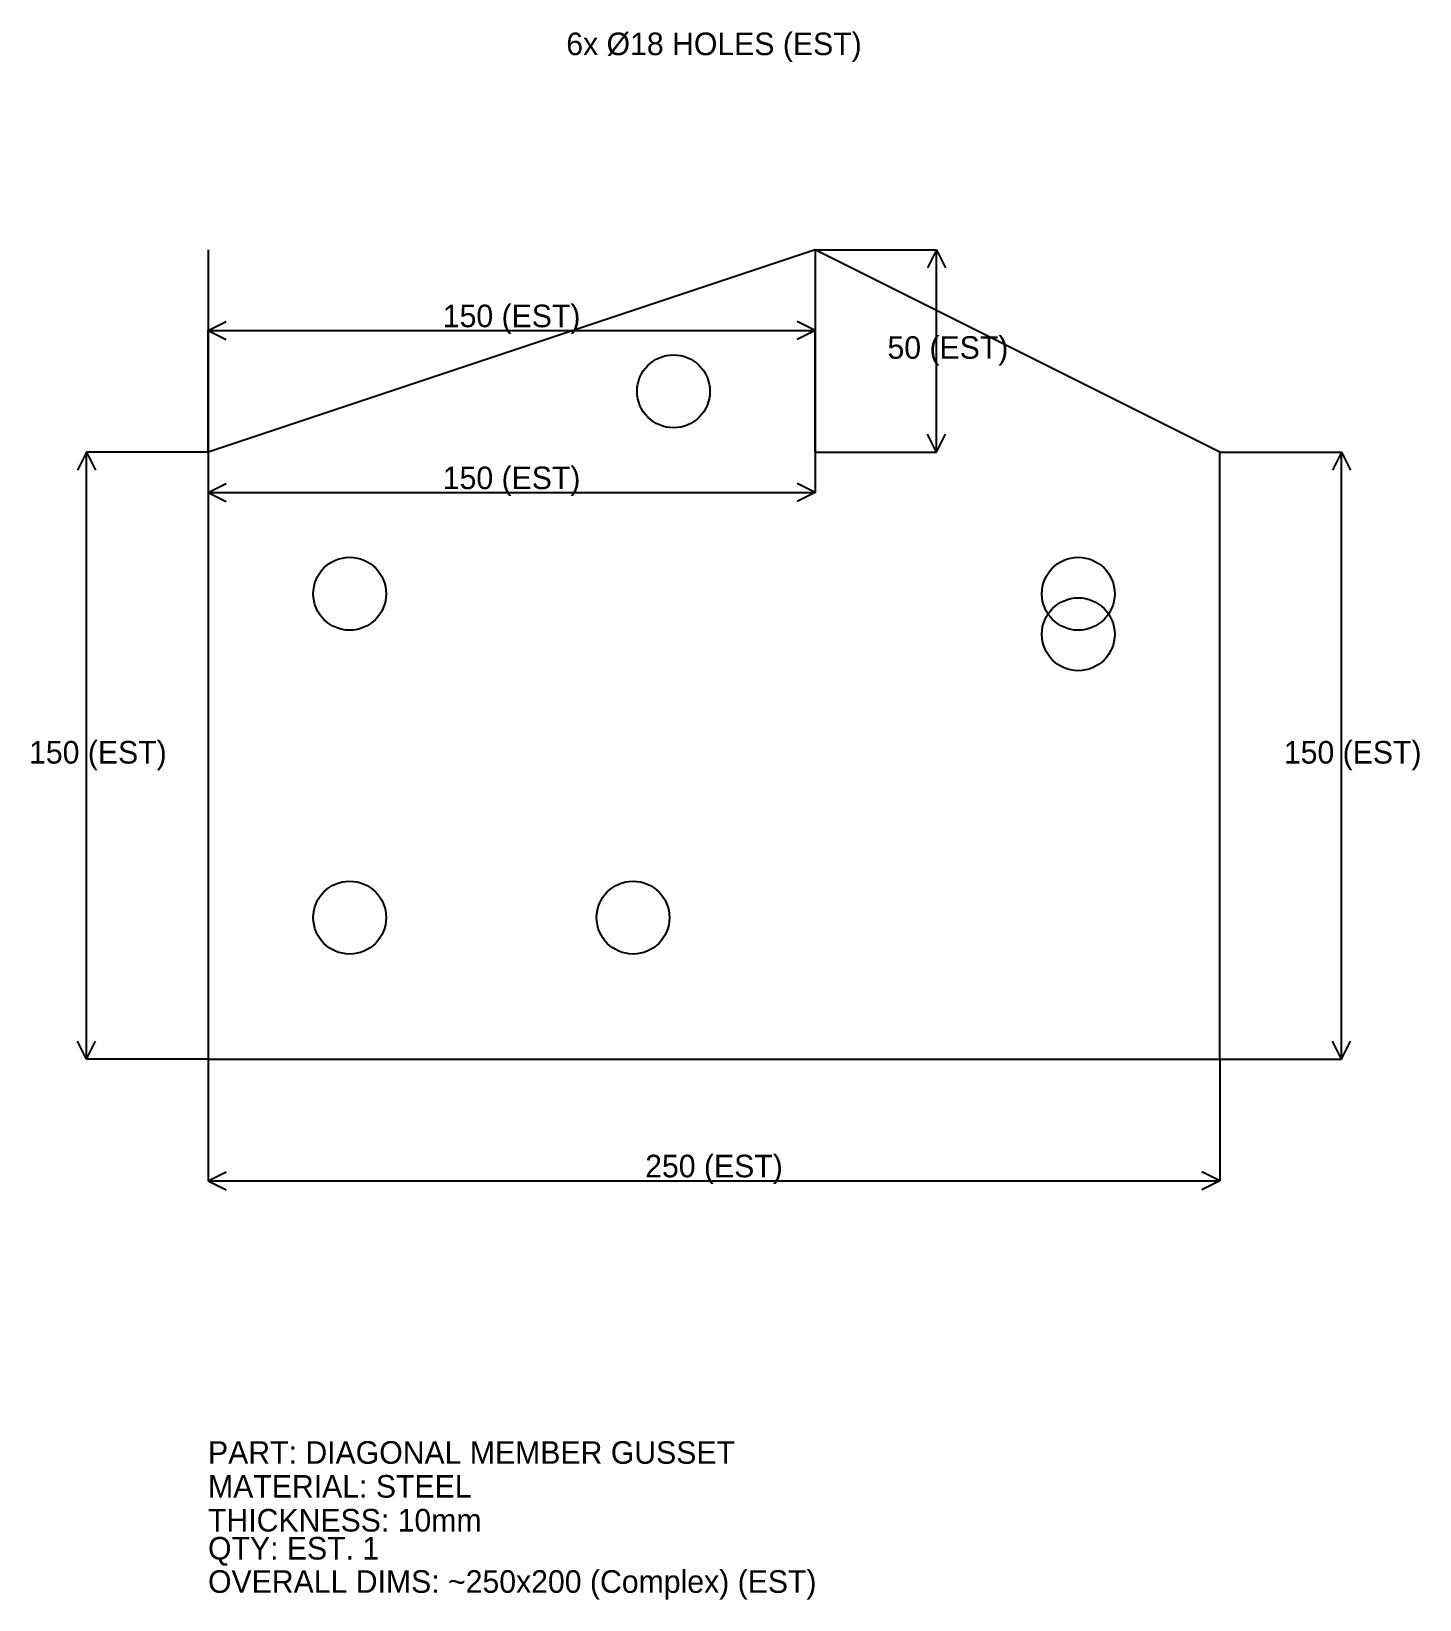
# Model space of a CAD drawing. Header units: millimetres. Extents: x -44 to 299, y -133 to 254.
import ezdxf

# ---------------------------------------------------------------- set-up
doc = ezdxf.new("R2010")
doc.units = ezdxf.units.MM
for name, color, linetype in [('ANNOTATION', 7, 'Continuous'), ('DIMENSION', 3, 'Continuous'), ('GEOMETRY', 1, 'Continuous')]:
    doc.layers.add(name, color=color, linetype=linetype)

msp = doc.modelspace()

# ---------------------------------------------------------------- linework, layer by layer
at = {"layer": 'DIMENSION'}
for p, q in [((0, 200), (0, 140)), ((150, 200), (180, 200)), ((150, 200), (150, 140)), ((180, 200), (177.768, 195.536)), ((180, 150), (180, 200)), ((180, 200), (182.232, 195.536)), ((0, 180), (4.464, 182.232)), ((150, 180), (145.536, 182.232)), ((0, 150), (0, 180)), ((0, 180), (150, 180)), ((0, 180), (4.464, 177.768)), ((150, 180), (145.536, 177.768)), ((150, 150), (150, 180)), ((180, 150), (177.768, 154.464)), ((180, 150), (182.232, 154.464)), ((-30, 150), (-32.232, 145.536)), ((0, 150), (-30, 150)), ((-30, 0), (-30, 150)), ((-30, 150), (-27.768, 145.536)), ((150, 150), (180, 150)), ((250, 150), (280, 150)), ((280, 150), (277.768, 145.536)), ((280, 0), (280, 150)), ((280, 150), (282.232, 145.536)), ((0, 140), (4.464, 142.232)), ((0, 140), (150, 140)), ((0, 140), (4.464, 137.768)), ((150, 140), (145.536, 142.232)), ((150, 140), (145.536, 137.768)), ((-30, 0), (-32.232, 4.464)), ((-30, 0), (-27.768, 4.464)), ((280, 0), (277.768, 4.464)), ((280, 0), (282.232, 4.464)), ((0, 0), (-30, 0)), ((0, 0), (0, -30)), ((250, 0), (250, -30)), ((250, 0), (280, 0)), ((0, -30), (4.464, -27.768)), ((0, -30), (250, -30)), ((0, -30), (4.464, -32.232)), ((250, -30), (245.536, -27.768)), ((250, -30), (245.536, -32.232))]:
    msp.add_line(p, q, dxfattribs=at)
at = {"layer": 'GEOMETRY'}
msp.add_lwpolyline([(0, 0), (250, 0), (250, 150), (150, 200), (0, 150)], close=True, dxfattribs=at)
for centre in [(115, 165), (35, 115), (215, 115), (215, 105), (35, 35), (105, 35)]:
    msp.add_circle(centre, 9, dxfattribs=at)

# ---------------------------------------------------------------- texts
at = {"layer": 'ANNOTATION', "char_height": 5.58}
for s, insert, attachment_point in [('6x Ø18 HOLES (EST)', (125, 250), 5), ('150 (EST)', (75, 182.79), 5), ('50 (EST)', (182.79, 175), 5), ('150 (EST)', (75, 142.79), 5), ('150 (EST)', (-27.21, 75), 5), ('150 (EST)', (282.79, 75), 5), ('250 (EST)', (125, -27.21), 5), ('PART: DIAGONAL MEMBER GUSSET', (0, -100), 7), ('MATERIAL: STEEL', (0, -108.37), 7), ('THICKNESS: 10mm', (0, -116.74), 7), ('QTY: EST. 1', (0, -125.11), 7), ('OVERALL DIMS: ~250x200 (Complex) (EST)', (0, -133.48), 7)]:
    msp.add_mtext(s, dxfattribs=dict(at, insert=insert, attachment_point=attachment_point))

doc.saveas('drawing.dxf')
